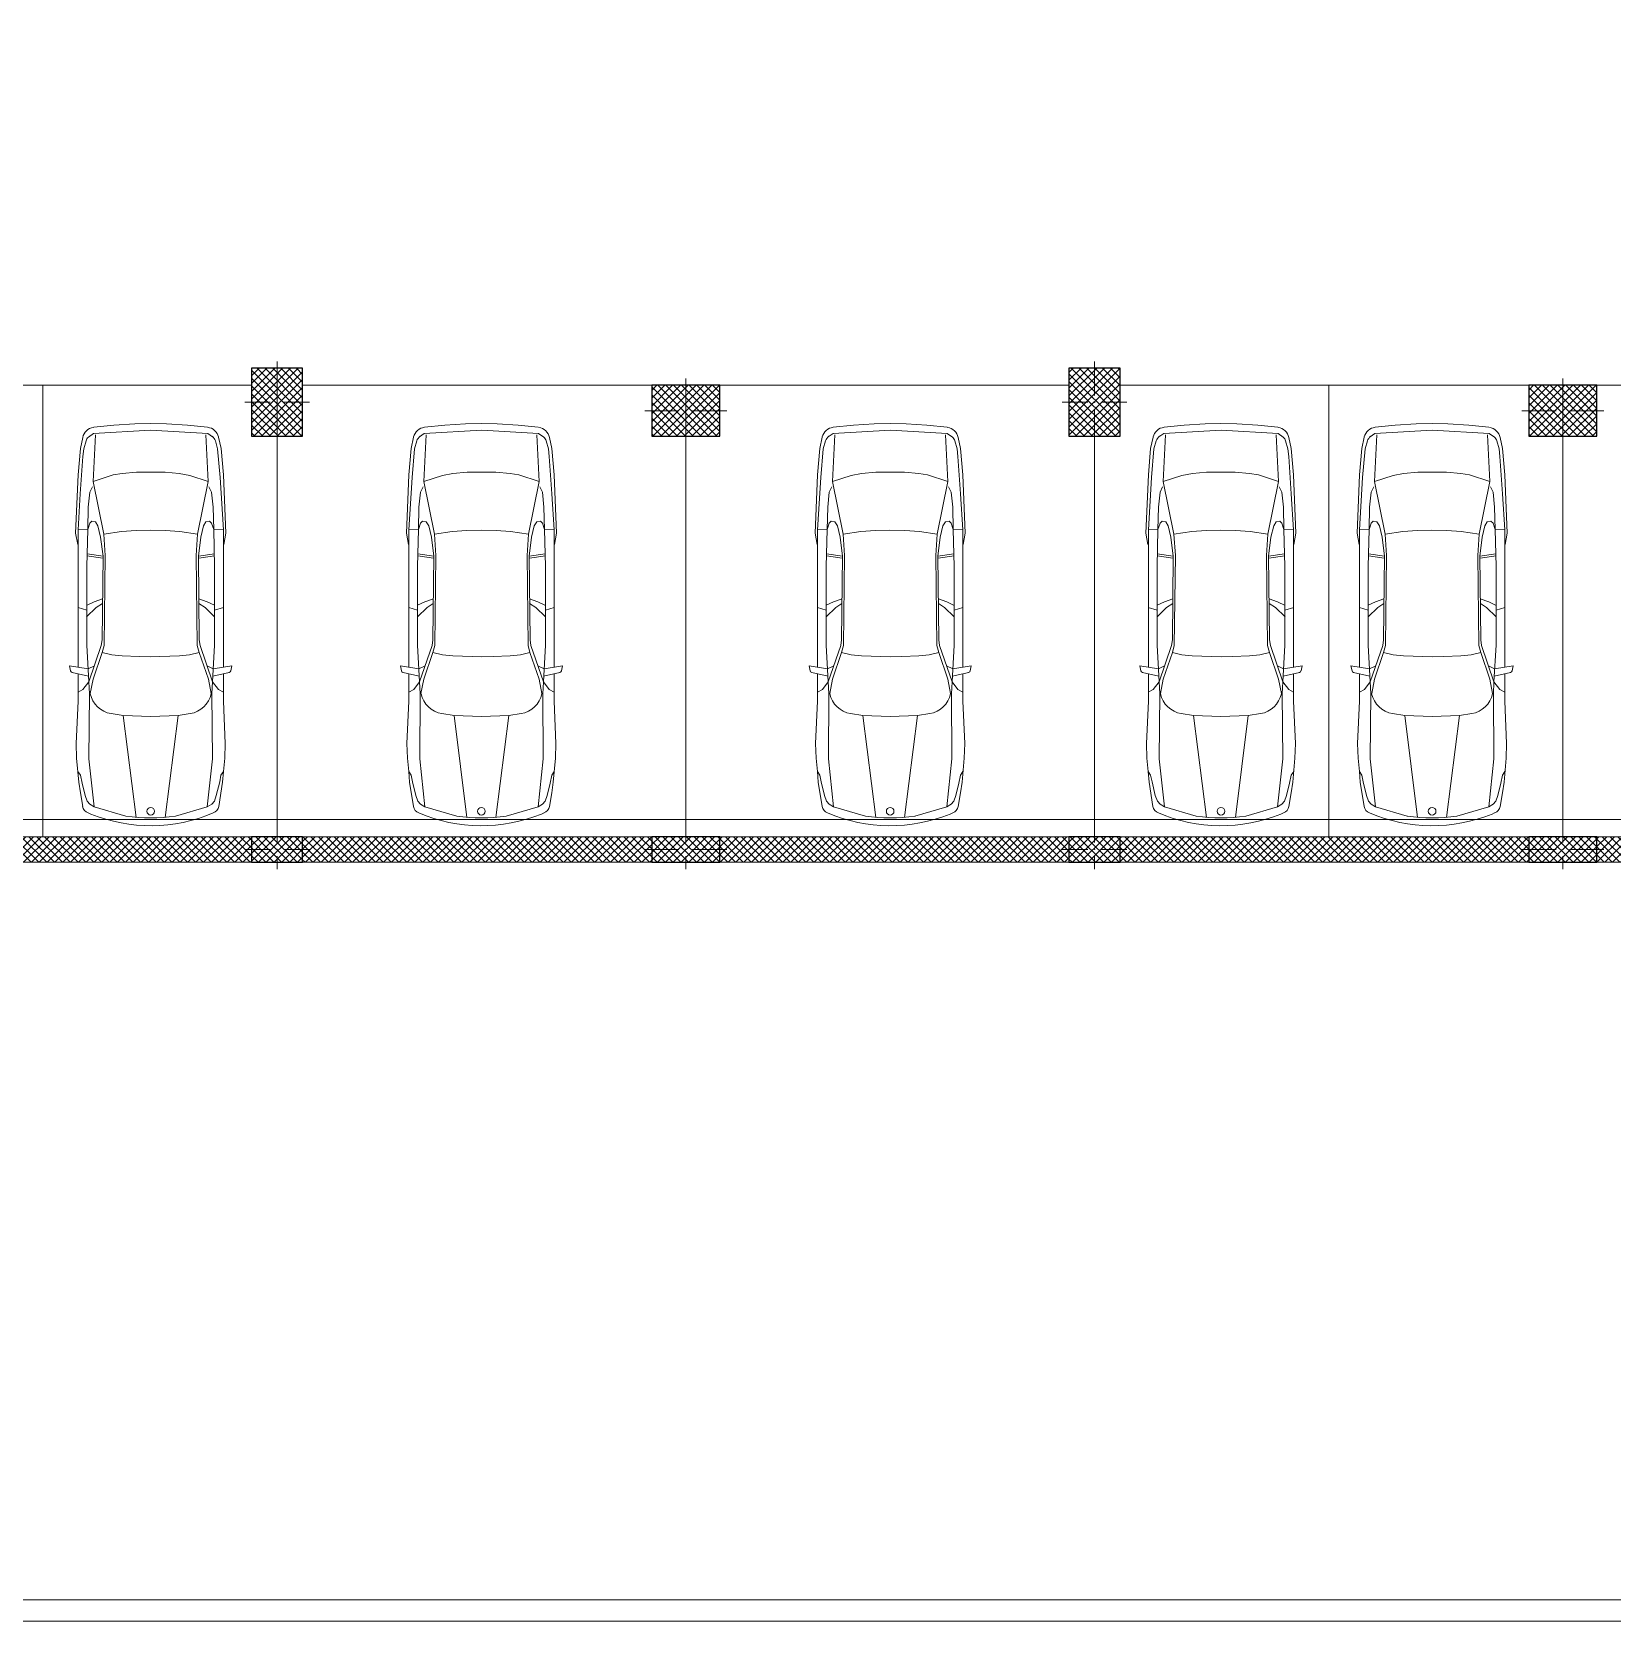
# Model space of a CAD drawing. Header units: millimetres. Extents: x 613552 to 673002, y -929939 to -887889.
# Drawn here: x 633224 to 651785, y -929939 to -911280 of the extents above; entities that cross this region are included whole.
import ezdxf

# ---------------------------------------------------------------- set-up
doc = ezdxf.new("R2010")
doc.units = ezdxf.units.MM
doc.header["$MEASUREMENT"] = 0
doc.layers.add('2D Drafting - General_Pen_No__1', color=7, linetype='Continuous', lineweight=13)
doc.layers.add('Structural - Bearing_Pen_No__1', color=7, linetype='Continuous', lineweight=13)
for name, color, linetype, lineweight, true_color in [('aaa mobilje_Pen_No__61', 7, 'Continuous', 20, 0x6a6a6a), ('Drawing & Figure_Pen_No__90', 7, 'Continuous', 20, 0x00bfbf), ('Structural - Bearing_Pen_No__48', 7, 'Continuous', 25, 0xa80f02), ('Structural - Bearing_Pen_No__61', 7, 'Continuous', 20, 0x6a6a6a)]:
    doc.layers.add(name, color=color, linetype=linetype, lineweight=lineweight, true_color=true_color)
doc.layers.add('Structural - Bearing', color=7, linetype='Continuous')
pattern_1 = [(45, (0, 0), (-45.961939, 45.961939), []), (135, (0, 0), (45.961939, 45.961939), [])]

# ---------------------------------------------------------------- blocks, each defined once
blk = doc.blocks.new('Slab_1', base_point=(539566, -896140))
at = {"layer": 'Structural - Bearing_Pen_No__1', "color": 7, "linetype": 'Continuous', "lineweight": 13, "flags": 128}
blk.add_lwpolyline([(539566, -896140), (584366, -896140), (584366, -921140), (539566, -921140)], close=True, dxfattribs=at)
blk = doc.blocks.new('Wall_10', base_point=(539566, -921140))
at = {"layer": 'Structural - Bearing_Pen_No__61', "linetype": 'Continuous', "lineweight": 20, "true_color": 0x6a6a6a}
h = blk.add_hatch(dxfattribs=at)
h.set_pattern_fill('CONCRETE_BLOCK', color=251, style=0, pattern_type=2)
h.set_pattern_definition(pattern_1)
h.paths.add_polyline_path([(552066, -920840), (552066, -921140), (556866, -921140), (556866, -920840)])
h = blk.add_hatch(dxfattribs=at)
h.set_pattern_fill('CONCRETE_BLOCK', color=251, style=0, pattern_type=2)
h.set_pattern_definition(pattern_1)
h.paths.add_polyline_path([(557466, -920840), (557466, -921140), (561566, -921140), (561566, -920840)])
h = blk.add_hatch(dxfattribs=at)
h.set_pattern_fill('CONCRETE_BLOCK', color=251, style=0, pattern_type=2)
h.set_pattern_definition(pattern_1)
h.paths.add_polyline_path([(562366, -920840), (562366, -921140), (566466, -921140), (566466, -920840)])
h = blk.add_hatch(dxfattribs=at)
h.set_pattern_fill('CONCRETE_BLOCK', color=251, style=0, pattern_type=2)
h.set_pattern_definition(pattern_1)
h.paths.add_polyline_path([(567066, -920840), (567066, -921140), (571866, -921140), (571866, -920840)])
h = blk.add_hatch(dxfattribs=at)
h.set_pattern_fill('CONCRETE_BLOCK', color=251, style=0, pattern_type=2)
h.set_pattern_definition(pattern_1)
h.paths.add_polyline_path([(572666, -920840), (572666, -921140), (577816, -921140), (577816, -920840)])
at = {"layer": 'Structural - Bearing_Pen_No__1', "color": 7, "linetype": 'Continuous', "lineweight": 13, "flags": 128}
for points in [[(584066, -920840), (539866, -920840)], [(539566, -921140), (584366, -921140)]]:
    blk.add_lwpolyline(points, dxfattribs=at)
blk = doc.blocks.new('Column_12', base_point=(561966, -920990))
at = {"layer": 'Structural - Bearing', "linetype": 'Continuous', "lineweight": 0, "true_color": 0x000000}
h = blk.add_hatch(dxfattribs=at)
h.set_pattern_fill('CONCRETE_BLOCK', color=18, style=0, pattern_type=2)
h.set_pattern_definition(pattern_1)
h.paths.add_polyline_path([(561566, -921140), (562366, -921140), (562366, -920840), (561566, -920840)])
at = {"layer": 'Structural - Bearing_Pen_No__1', "color": 7, "linetype": 'Continuous', "lineweight": 13}
for p, q in [((561966, -920910), (561966, -920760)), ((561886, -920990), (561486, -920990)), ((562046, -920990), (562446, -920990)), ((561966, -921070), (561966, -921220))]:
    blk.add_line(p, q, dxfattribs=at)
blk.add_point((561966, -920990), dxfattribs=at)
at = {"layer": 'Structural - Bearing_Pen_No__48', "color": 14, "linetype": 'Continuous', "lineweight": 25, "true_color": 0xa80f02, "flags": 128}
blk.add_lwpolyline([(561566, -921140), (562366, -921140), (562366, -920840), (561566, -920840)], close=True, dxfattribs=at)
blk = doc.blocks.new('Column_14', base_point=(572266, -920990))
at = {"layer": 'Structural - Bearing', "linetype": 'Continuous', "lineweight": 0, "true_color": 0x000000}
h = blk.add_hatch(dxfattribs=at)
h.set_pattern_fill('CONCRETE_BLOCK', color=18, style=0, pattern_type=2)
h.set_pattern_definition(pattern_1)
h.paths.add_polyline_path([(571866, -921140), (572666, -921140), (572666, -920840), (571866, -920840)])
at = {"layer": 'Structural - Bearing_Pen_No__1', "color": 7, "linetype": 'Continuous', "lineweight": 13}
for p, q in [((572266, -920910), (572266, -920760)), ((572186, -920990), (571786, -920990)), ((572346, -920990), (572746, -920990)), ((572266, -921070), (572266, -921220))]:
    blk.add_line(p, q, dxfattribs=at)
blk.add_point((572266, -920990), dxfattribs=at)
at = {"layer": 'Structural - Bearing_Pen_No__48', "color": 14, "linetype": 'Continuous', "lineweight": 25, "true_color": 0xa80f02, "flags": 128}
blk.add_lwpolyline([(571866, -921140), (572666, -921140), (572666, -920840), (571866, -920840)], close=True, dxfattribs=at)
blk = doc.blocks.new('Column_15', base_point=(566766, -920990))
at = {"layer": 'Structural - Bearing', "linetype": 'Continuous', "lineweight": 0, "true_color": 0x000000}
h = blk.add_hatch(dxfattribs=at)
h.set_pattern_fill('CONCRETE_BLOCK', color=18, style=0, pattern_type=2)
h.set_pattern_definition(pattern_1)
h.paths.add_polyline_path([(566466, -921140), (567066, -921140), (567066, -920840), (566466, -920840)])
at = {"layer": 'Structural - Bearing_Pen_No__1', "color": 7, "linetype": 'Continuous', "lineweight": 13}
for p, q in [((566766, -920910), (566766, -920760)), ((566686, -920990), (566386, -920990)), ((566846, -920990), (567146, -920990)), ((566766, -921070), (566766, -921220))]:
    blk.add_line(p, q, dxfattribs=at)
blk.add_point((566766, -920990), dxfattribs=at)
at = {"layer": 'Structural - Bearing_Pen_No__48', "color": 14, "linetype": 'Continuous', "lineweight": 25, "true_color": 0xa80f02, "flags": 128}
blk.add_lwpolyline([(566466, -921140), (567066, -921140), (567066, -920840), (566466, -920840)], close=True, dxfattribs=at)
blk = doc.blocks.new('Column_16', base_point=(557166, -920990))
at = {"layer": 'Structural - Bearing', "linetype": 'Continuous', "lineweight": 0, "true_color": 0x000000}
h = blk.add_hatch(dxfattribs=at)
h.set_pattern_fill('CONCRETE_BLOCK', color=18, style=0, pattern_type=2)
h.set_pattern_definition(pattern_1)
h.paths.add_polyline_path([(556866, -921140), (557466, -921140), (557466, -920840), (556866, -920840)])
at = {"layer": 'Structural - Bearing_Pen_No__1', "color": 7, "linetype": 'Continuous', "lineweight": 13}
for p, q in [((557166, -920910), (557166, -920760)), ((557086, -920990), (556786, -920990)), ((557246, -920990), (557546, -920990)), ((557166, -921070), (557166, -921220))]:
    blk.add_line(p, q, dxfattribs=at)
blk.add_point((557166, -920990), dxfattribs=at)
at = {"layer": 'Structural - Bearing_Pen_No__48', "color": 14, "linetype": 'Continuous', "lineweight": 25, "true_color": 0xa80f02, "flags": 128}
blk.add_lwpolyline([(556866, -921140), (557466, -921140), (557466, -920840), (556866, -920840)], close=True, dxfattribs=at)
blk = doc.blocks.new('Column_19', base_point=(572266, -915840))
at = {"layer": 'Structural - Bearing', "linetype": 'Continuous', "lineweight": 0, "true_color": 0x000000}
h = blk.add_hatch(dxfattribs=at)
h.set_pattern_fill('CONCRETE_BLOCK', color=18, style=0, pattern_type=2)
h.set_pattern_definition(pattern_1)
h.paths.add_polyline_path([(571866, -916140), (572666, -916140), (572666, -915540), (571866, -915540)])
at = {"layer": 'Structural - Bearing_Pen_No__1', "color": 7, "linetype": 'Continuous', "lineweight": 13}
for p, q in [((572266, -915760), (572266, -915460)), ((572186, -915840), (571786, -915840)), ((572266, -915920), (572266, -916220)), ((572346, -915840), (572746, -915840))]:
    blk.add_line(p, q, dxfattribs=at)
blk.add_point((572266, -915840), dxfattribs=at)
at = {"layer": 'Structural - Bearing_Pen_No__48', "color": 14, "linetype": 'Continuous', "lineweight": 25, "true_color": 0xa80f02, "flags": 128}
blk.add_lwpolyline([(571866, -916140), (572666, -916140), (572666, -915540), (571866, -915540)], close=True, dxfattribs=at)
blk = doc.blocks.new('Column_23', base_point=(557166, -915740))
at = {"layer": 'Structural - Bearing', "linetype": 'Continuous', "lineweight": 0, "true_color": 0x000000}
h = blk.add_hatch(dxfattribs=at)
h.set_pattern_fill('CONCRETE_BLOCK', color=18, style=0, pattern_type=2)
h.set_pattern_definition(pattern_1)
h.paths.add_polyline_path([(556866, -916140), (557466, -916140), (557466, -915340), (556866, -915340)])
at = {"layer": 'Structural - Bearing_Pen_No__1', "color": 7, "linetype": 'Continuous', "lineweight": 13}
for p, q in [((557166, -915660), (557166, -915260)), ((557086, -915740), (556786, -915740)), ((557246, -915740), (557546, -915740)), ((557166, -915820), (557166, -916220))]:
    blk.add_line(p, q, dxfattribs=at)
blk.add_point((557166, -915740), dxfattribs=at)
at = {"layer": 'Structural - Bearing_Pen_No__48', "color": 14, "linetype": 'Continuous', "lineweight": 25, "true_color": 0xa80f02, "flags": 128}
blk.add_lwpolyline([(556866, -916140), (557466, -916140), (557466, -915340), (556866, -915340)], close=True, dxfattribs=at)
blk = doc.blocks.new('Column_24', base_point=(566766, -915740))
at = {"layer": 'Structural - Bearing', "linetype": 'Continuous', "lineweight": 0, "true_color": 0x000000}
h = blk.add_hatch(dxfattribs=at)
h.set_pattern_fill('CONCRETE_BLOCK', color=18, style=0, pattern_type=2)
h.set_pattern_definition(pattern_1)
h.paths.add_polyline_path([(566466, -916140), (567066, -916140), (567066, -915340), (566466, -915340)])
at = {"layer": 'Structural - Bearing_Pen_No__1', "color": 7, "linetype": 'Continuous', "lineweight": 13}
for p, q in [((566766, -915660), (566766, -915260)), ((566686, -915740), (566386, -915740)), ((566846, -915740), (567146, -915740)), ((566766, -915820), (566766, -916220))]:
    blk.add_line(p, q, dxfattribs=at)
blk.add_point((566766, -915740), dxfattribs=at)
at = {"layer": 'Structural - Bearing_Pen_No__48', "color": 14, "linetype": 'Continuous', "lineweight": 25, "true_color": 0xa80f02, "flags": 128}
blk.add_lwpolyline([(566466, -916140), (567066, -916140), (567066, -915340), (566466, -915340)], close=True, dxfattribs=at)
blk = doc.blocks.new('Column_26', base_point=(561966, -915840))
at = {"layer": 'Structural - Bearing', "linetype": 'Continuous', "lineweight": 0, "true_color": 0x000000}
h = blk.add_hatch(dxfattribs=at)
h.set_pattern_fill('CONCRETE_BLOCK', color=18, style=0, pattern_type=2)
h.set_pattern_definition(pattern_1)
h.paths.add_polyline_path([(561566, -916140), (562366, -916140), (562366, -915540), (561566, -915540)])
at = {"layer": 'Structural - Bearing_Pen_No__1', "color": 7, "linetype": 'Continuous', "lineweight": 13}
for p, q in [((561966, -915760), (561966, -915460)), ((561886, -915840), (561486, -915840)), ((561966, -915920), (561966, -916220)), ((562046, -915840), (562446, -915840))]:
    blk.add_line(p, q, dxfattribs=at)
blk.add_point((561966, -915840), dxfattribs=at)
at = {"layer": 'Structural - Bearing_Pen_No__48', "color": 14, "linetype": 'Continuous', "lineweight": 25, "true_color": 0xa80f02, "flags": 128}
blk.add_lwpolyline([(561566, -916140), (562366, -916140), (562366, -915540), (561566, -915540)], close=True, dxfattribs=at)

msp = doc.modelspace()

# ---------------------------------------------------------------- linework, layer by layer
at = {"layer": '2D Drafting - General_Pen_No__1', "color": 7, "linetype": 'Continuous', "lineweight": 13, "flags": 128}
for points in [[(613552, -929939), (673002, -929939), (673002, -887889), (613552, -887889)], [(672752, -888139), (614552, -888139), (614552, -929689), (672752, -929689)]]:
    msp.add_lwpolyline(points, close=True, dxfattribs=at)
at = {"layer": 'aaa mobilje_Pen_No__61', "color": 251, "linetype": 'Continuous', "lineweight": 20, "true_color": 0x6a6a6a}
for p, q in [((633889, -916037), (633949, -915995)), ((633949, -915995), (634618, -915955)), ((633953, -915923), (634188, -915898)), ((634188, -915898), (634435, -915884)), ((634435, -915884), (634621, -915879)), ((634618, -915955), (635292, -915995)), ((634621, -915879), (634806, -915884)), ((634806, -915884), (635053, -915898)), ((635053, -915898), (635288, -915923)), ((635292, -915995), (635348, -916034)), ((637834, -915995), (637778, -916034)), ((638508, -915955), (637834, -915995)), ((638073, -915898), (637837, -915923)), ((638319, -915884), (638073, -915898)), ((638505, -915879), (638319, -915884)), ((638691, -915884), (638505, -915879)), ((639176, -915995), (638508, -915955)), ((638937, -915898), (638691, -915884)), ((639173, -915923), (638937, -915898)), ((639236, -916037), (639176, -915995)), ((642634, -915995), (642578, -916034)), ((643308, -915955), (642634, -915995)), ((642873, -915898), (642637, -915923)), ((643119, -915884), (642873, -915898)), ((643305, -915879), (643119, -915884)), ((643491, -915884), (643305, -915879)), ((643976, -915995), (643308, -915955)), ((643737, -915898), (643491, -915884)), ((643973, -915923), (643737, -915898)), ((644036, -916037), (643976, -915995)), ((646518, -915995), (646462, -916034)), ((647192, -915955), (646518, -915995)), ((646757, -915898), (646522, -915923)), ((647004, -915884), (646757, -915898)), ((647190, -915879), (647004, -915884)), ((647375, -915884), (647190, -915879)), ((647861, -915995), (647192, -915955)), ((647622, -915898), (647375, -915884)), ((647858, -915923), (647622, -915898)), ((647921, -916037), (647861, -915995)), ((648998, -915995), (648942, -916034)), ((649672, -915955), (648998, -915995)), ((649237, -915898), (649002, -915923)), ((649484, -915884), (649237, -915898)), ((649670, -915879), (649484, -915884)), ((649855, -915884), (649670, -915879)), ((650341, -915995), (649672, -915955)), ((650102, -915898), (649855, -915884)), ((650337, -915923), (650102, -915898)), ((650401, -916037), (650341, -915995)), ((633767, -916482), (633795, -916170)), ((633795, -916170), (633822, -916041)), ((633825, -916265), (633834, -916177)), ((633834, -916177), (633861, -916083)), ((633971, -916013), (633944, -916561)), ((635297, -916561), (635270, -916013)), ((635380, -916083), (635407, -916177)), ((635407, -916177), (635436, -916513)), ((635418, -916037), (635447, -916170)), ((635447, -916170), (635474, -916482)), ((637679, -916170), (637652, -916482)), ((637707, -916037), (637679, -916170)), ((637719, -916177), (637690, -916513)), ((637745, -916083), (637719, -916177)), ((637828, -916561), (637856, -916013)), ((639155, -916013), (639182, -916561)), ((639291, -916177), (639265, -916083)), ((639301, -916265), (639291, -916177)), ((639331, -916170), (639304, -916041)), ((639358, -916482), (639331, -916170)), ((642479, -916170), (642452, -916482)), ((642507, -916037), (642479, -916170)), ((642519, -916177), (642490, -916513)), ((642545, -916083), (642519, -916177)), ((642628, -916561), (642656, -916013)), ((643955, -916013), (643982, -916561)), ((644091, -916177), (644065, -916083)), ((644101, -916265), (644091, -916177)), ((644131, -916170), (644104, -916041)), ((644158, -916482), (644131, -916170)), ((646364, -916170), (646337, -916482)), ((646392, -916037), (646364, -916170)), ((646403, -916177), (646374, -916513)), ((646430, -916083), (646403, -916177)), ((646513, -916561), (646540, -916013)), ((647839, -916013), (647867, -916561)), ((647976, -916177), (647949, -916083)), ((647985, -916265), (647976, -916177)), ((648016, -916170), (647988, -916041)), ((648043, -916482), (648016, -916170)), ((648844, -916170), (648816, -916482)), ((648872, -916037), (648844, -916170)), ((648883, -916177), (648854, -916513)), ((648910, -916083), (648883, -916177)), ((648993, -916561), (649020, -916013)), ((650319, -916013), (650346, -916561)), ((650456, -916177), (650429, -916083)), ((650465, -916265), (650456, -916177)), ((650496, -916170), (650468, -916041)), ((650523, -916482), (650496, -916170)), ((633794, -916705), (633825, -916265)), ((639331, -916705), (639301, -916265)), ((644131, -916705), (644101, -916265)), ((648016, -916705), (647985, -916265)), ((650496, -916705), (650465, -916265)), ((633739, -917165), (633767, -916482)), ((634181, -916481), (633944, -916561)), ((634285, -916464), (634181, -916481)), ((634452, -916451), (634285, -916464)), ((634617, -916448), (634452, -916451)), ((634789, -916451), (634617, -916448)), ((634956, -916464), (634789, -916451)), ((635079, -916488), (634956, -916464)), ((635297, -916561), (635079, -916488)), ((635436, -916513), (635474, -917128)), ((635474, -916482), (635502, -917165)), ((637652, -916482), (637623, -917165)), ((637690, -916513), (637652, -917128)), ((637828, -916561), (638047, -916488)), ((638047, -916488), (638169, -916464)), ((638169, -916464), (638336, -916451)), ((638336, -916451), (638508, -916448)), ((638508, -916448), (638674, -916451)), ((638674, -916451), (638841, -916464)), ((638841, -916464), (638944, -916481)), ((638944, -916481), (639182, -916561)), ((639387, -917165), (639358, -916482)), ((642452, -916482), (642423, -917165)), ((642490, -916513), (642452, -917128)), ((642628, -916561), (642847, -916488)), ((642847, -916488), (642969, -916464)), ((642969, -916464), (643136, -916451)), ((643136, -916451), (643308, -916448)), ((643308, -916448), (643474, -916451)), ((643474, -916451), (643641, -916464)), ((643641, -916464), (643744, -916481)), ((643744, -916481), (643982, -916561)), ((644187, -917165), (644158, -916482)), ((646337, -916482), (646308, -917165)), ((646374, -916513), (646337, -917128)), ((646513, -916561), (646732, -916488)), ((646732, -916488), (646854, -916464)), ((646854, -916464), (647021, -916451)), ((647021, -916451), (647193, -916448)), ((647193, -916448), (647358, -916451)), ((647358, -916451), (647525, -916464)), ((647525, -916464), (647629, -916481)), ((647629, -916481), (647867, -916561)), ((648071, -917165), (648043, -916482)), ((648816, -916482), (648788, -917165)), ((648854, -916513), (648816, -917128)), ((648993, -916561), (649211, -916488)), ((649211, -916488), (649334, -916464)), ((649334, -916464), (649501, -916451)), ((649501, -916451), (649673, -916448)), ((649673, -916448), (649838, -916451)), ((649838, -916451), (650005, -916464)), ((650005, -916464), (650109, -916481)), ((650109, -916481), (650346, -916561)), ((650551, -917165), (650523, -916482)), ((633767, -917128), (633794, -916705)), ((633886, -916861), (633905, -916685)), ((633936, -916623), (633905, -916685)), ((633944, -916561), (634069, -917178)), ((635172, -917178), (635297, -916561)), ((635305, -916623), (635336, -916685)), ((635336, -916685), (635355, -916861)), ((637789, -916685), (637771, -916861)), ((637820, -916623), (637789, -916685)), ((637953, -917178), (637828, -916561)), ((639182, -916561), (639057, -917178)), ((639190, -916623), (639221, -916685)), ((639239, -916861), (639221, -916685)), ((639358, -917128), (639331, -916705)), ((642589, -916685), (642571, -916861)), ((642620, -916623), (642589, -916685)), ((642753, -917178), (642628, -916561)), ((643982, -916561), (643857, -917178)), ((643990, -916623), (644021, -916685)), ((644039, -916861), (644021, -916685)), ((644158, -917128), (644131, -916705)), ((646474, -916685), (646455, -916861)), ((646505, -916623), (646474, -916685)), ((646638, -917178), (646513, -916561)), ((647867, -916561), (647742, -917178)), ((647874, -916623), (647905, -916685)), ((647924, -916861), (647905, -916685)), ((648043, -917128), (648016, -916705)), ((648954, -916685), (648935, -916861)), ((648985, -916623), (648954, -916685)), ((649118, -917178), (648993, -916561)), ((650346, -916561), (650221, -917178)), ((650354, -916623), (650385, -916685)), ((650404, -916861), (650385, -916685)), ((650523, -917128), (650496, -916705)), ((633881, -917122), (633886, -916861)), ((635355, -916861), (635361, -917122)), ((637771, -916861), (637765, -917122)), ((639245, -917122), (639239, -916861)), ((642571, -916861), (642565, -917122)), ((644045, -917122), (644039, -916861)), ((646455, -916861), (646450, -917122)), ((647930, -917122), (647924, -916861)), ((648935, -916861), (648930, -917122)), ((650410, -917122), (650404, -916861)), ((633881, -917122), (633905, -917049)), ((633905, -917049), (633929, -917023)), ((633929, -917023), (633972, -917032)), ((633972, -917032), (634001, -917081)), ((634001, -917081), (634033, -917211)), ((635240, -917081), (635208, -917211)), ((635269, -917032), (635240, -917081)), ((635312, -917023), (635269, -917032)), ((635336, -917049), (635312, -917023)), ((635361, -917122), (635336, -917049)), ((637765, -917122), (637789, -917049)), ((637789, -917049), (637814, -917023)), ((637814, -917023), (637856, -917032)), ((637856, -917032), (637886, -917081)), ((637886, -917081), (637917, -917211)), ((639124, -917081), (639093, -917211)), ((639154, -917032), (639124, -917081)), ((639197, -917023), (639154, -917032)), ((639221, -917049), (639197, -917023)), ((639245, -917122), (639221, -917049)), ((642565, -917122), (642589, -917049)), ((642589, -917049), (642614, -917023)), ((642614, -917023), (642656, -917032)), ((642656, -917032), (642686, -917081)), ((642686, -917081), (642717, -917211)), ((643924, -917081), (643893, -917211)), ((643954, -917032), (643924, -917081)), ((643997, -917023), (643954, -917032)), ((644021, -917049), (643997, -917023)), ((644045, -917122), (644021, -917049)), ((646450, -917122), (646474, -917049)), ((646474, -917049), (646498, -917023)), ((646498, -917023), (646541, -917032)), ((646541, -917032), (646570, -917081)), ((646570, -917081), (646602, -917211)), ((647809, -917081), (647777, -917211)), ((647839, -917032), (647809, -917081)), ((647881, -917023), (647839, -917032)), ((647905, -917049), (647881, -917023)), ((647930, -917122), (647905, -917049)), ((648930, -917122), (648954, -917049)), ((648954, -917049), (648978, -917023)), ((648978, -917023), (649021, -917032)), ((649021, -917032), (649050, -917081)), ((649050, -917081), (649082, -917211)), ((650289, -917081), (650257, -917211)), ((650318, -917032), (650289, -917081)), ((650361, -917023), (650318, -917032)), ((650385, -917049), (650361, -917023)), ((650410, -917122), (650385, -917049)), ((633763, -917299), (633739, -917165)), ((633767, -917128), (633881, -917122)), ((633767, -917128), (633767, -918740)), ((633870, -917557), (633881, -917122)), ((634033, -917211), (634061, -917435)), ((634069, -917178), (634278, -917146)), ((634069, -917178), (634085, -917429)), ((634278, -917146), (634449, -917134)), ((634449, -917134), (634624, -917131)), ((634624, -917131), (634792, -917134)), ((634792, -917134), (634963, -917146)), ((634963, -917146), (635172, -917178)), ((635156, -917429), (635172, -917178)), ((635208, -917211), (635181, -917435)), ((635474, -917128), (635361, -917122)), ((635361, -917122), (635371, -917557)), ((635474, -917128), (635474, -918740)), ((635502, -917165), (635478, -917299)), ((637623, -917165), (637648, -917299)), ((637652, -917128), (637765, -917122)), ((637652, -917128), (637652, -918740)), ((637765, -917122), (637754, -917557)), ((637917, -917211), (637945, -917435)), ((638162, -917146), (637953, -917178)), ((637969, -917429), (637953, -917178)), ((638334, -917134), (638162, -917146)), ((638502, -917131), (638334, -917134)), ((638676, -917134), (638502, -917131)), ((638848, -917146), (638676, -917134)), ((639057, -917178), (638848, -917146)), ((639057, -917178), (639041, -917429)), ((639093, -917211), (639065, -917435)), ((639256, -917557), (639245, -917122)), ((639358, -917128), (639245, -917122)), ((639358, -917128), (639358, -918740)), ((639362, -917299), (639387, -917165)), ((642423, -917165), (642448, -917299)), ((642452, -917128), (642565, -917122)), ((642452, -917128), (642452, -918740)), ((642565, -917122), (642554, -917557)), ((642717, -917211), (642745, -917435)), ((642962, -917146), (642753, -917178)), ((642769, -917429), (642753, -917178)), ((643134, -917134), (642962, -917146)), ((643302, -917131), (643134, -917134)), ((643476, -917134), (643302, -917131)), ((643648, -917146), (643476, -917134)), ((643857, -917178), (643648, -917146)), ((643857, -917178), (643841, -917429)), ((643893, -917211), (643865, -917435)), ((644056, -917557), (644045, -917122)), ((644158, -917128), (644045, -917122)), ((644158, -917128), (644158, -918740)), ((644162, -917299), (644187, -917165)), ((646308, -917165), (646332, -917299)), ((646337, -917128), (646450, -917122)), ((646337, -917128), (646337, -918740)), ((646450, -917122), (646439, -917557)), ((646602, -917211), (646630, -917435)), ((646847, -917146), (646638, -917178)), ((646654, -917429), (646638, -917178)), ((647018, -917134), (646847, -917146)), ((647186, -917131), (647018, -917134)), ((647361, -917134), (647186, -917131)), ((647532, -917146), (647361, -917134)), ((647742, -917178), (647532, -917146)), ((647742, -917178), (647725, -917429)), ((647777, -917211), (647750, -917435)), ((647941, -917557), (647930, -917122)), ((648043, -917128), (647930, -917122)), ((648043, -917128), (648043, -918740)), ((648047, -917299), (648071, -917165)), ((648788, -917165), (648812, -917299)), ((648816, -917128), (648930, -917122)), ((648816, -917128), (648816, -918740)), ((648930, -917122), (648919, -917557)), ((649082, -917211), (649110, -917435)), ((649327, -917146), (649118, -917178)), ((649134, -917429), (649118, -917178)), ((649498, -917134), (649327, -917146)), ((649666, -917131), (649498, -917134)), ((649841, -917134), (649666, -917131)), ((650012, -917146), (649841, -917134)), ((650221, -917178), (650012, -917146)), ((650221, -917178), (650205, -917429)), ((650257, -917211), (650230, -917435)), ((650420, -917557), (650410, -917122)), ((650523, -917128), (650410, -917122)), ((650523, -917128), (650523, -918740)), ((650527, -917299), (650551, -917165)), ((633870, -917432), (634057, -917460)), ((634061, -917435), (633873, -917409)), ((634061, -917435), (634050, -918417)), ((634085, -917429), (634073, -918484)), ((635168, -918484), (635156, -917429)), ((635181, -917436), (635368, -917409)), ((635181, -917435), (635191, -918417)), ((635368, -917432), (635184, -917460)), ((637757, -917432), (637942, -917460)), ((637945, -917436), (637758, -917409)), ((637945, -917435), (637934, -918417)), ((637958, -918484), (637969, -917429)), ((639041, -917429), (639052, -918484)), ((639065, -917435), (639252, -917409)), ((639065, -917435), (639076, -918417)), ((639256, -917432), (639069, -917460)), ((642557, -917432), (642742, -917460)), ((642745, -917436), (642558, -917409)), ((642745, -917435), (642734, -918417)), ((642758, -918484), (642769, -917429)), ((643841, -917429), (643852, -918484)), ((643865, -917435), (644052, -917409)), ((643865, -917435), (643876, -918417)), ((644056, -917432), (643869, -917460)), ((646630, -917436), (646442, -917409)), ((646442, -917432), (646626, -917460)), ((646630, -917435), (646619, -918417)), ((646642, -918484), (646654, -917429)), ((647725, -917429), (647737, -918484)), ((647750, -917435), (647937, -917409)), ((647750, -917435), (647760, -918417)), ((647940, -917432), (647753, -917460)), ((649110, -917436), (648922, -917409)), ((648922, -917432), (649106, -917460)), ((649110, -917435), (649099, -918417)), ((649122, -918484), (649134, -917429)), ((650205, -917429), (650217, -918484)), ((650230, -917435), (650417, -917409)), ((650230, -917435), (650240, -918417)), ((650420, -917432), (650233, -917460)), ((633870, -918480), (633870, -917557)), ((635371, -917557), (635371, -918480)), ((637754, -917557), (637754, -918480)), ((639256, -918480), (639256, -917557)), ((642554, -917557), (642554, -918480)), ((644056, -918480), (644056, -917557)), ((646439, -917557), (646439, -918480)), ((647941, -918480), (647941, -917557)), ((648919, -917557), (648919, -918480)), ((650420, -918480), (650420, -917557)), ((633767, -918039), (633870, -918071)), ((633956, -917971), (633868, -918014)), ((633868, -918149), (633982, -918039)), ((634055, -917935), (633956, -917971)), ((633982, -918039), (634055, -917991)), ((635186, -917935), (635285, -917971)), ((635259, -918039), (635187, -917991)), ((635371, -918147), (635259, -918039)), ((635285, -917971), (635371, -918013)), ((635475, -918039), (635371, -918071)), ((637651, -918039), (637754, -918071)), ((637841, -917971), (637754, -918013)), ((637754, -918147), (637866, -918039)), ((637940, -917935), (637841, -917971)), ((637866, -918039), (637939, -917991)), ((639071, -917935), (639169, -917971)), ((639144, -918039), (639071, -917991)), ((639258, -918149), (639144, -918039)), ((639169, -917971), (639258, -918014)), ((639359, -918039), (639256, -918071)), ((642451, -918039), (642554, -918071)), ((642641, -917971), (642554, -918013)), ((642554, -918147), (642666, -918039)), ((642740, -917935), (642641, -917971)), ((642666, -918039), (642739, -917991)), ((643871, -917935), (643969, -917971)), ((643944, -918039), (643871, -917991)), ((644058, -918149), (643944, -918039)), ((643969, -917971), (644058, -918014)), ((644159, -918039), (644056, -918071)), ((646336, -918039), (646439, -918071)), ((646525, -917971), (646439, -918013)), ((646439, -918147), (646551, -918039)), ((646624, -917935), (646525, -917971)), ((646551, -918039), (646624, -917991)), ((647755, -917935), (647854, -917971)), ((647829, -918039), (647756, -917991)), ((647943, -918149), (647829, -918039)), ((647854, -917971), (647943, -918014)), ((648044, -918039), (647941, -918071)), ((648816, -918039), (648919, -918071)), ((649005, -917971), (648919, -918013)), ((648919, -918147), (649031, -918039)), ((649104, -917935), (649005, -917971)), ((649031, -918039), (649104, -917991)), ((650235, -917935), (650334, -917971)), ((650308, -918039), (650236, -917991)), ((650422, -918149), (650308, -918039)), ((650334, -917971), (650422, -918014)), ((650524, -918039), (650420, -918071)), ((634050, -918417), (634040, -918485)), ((635191, -918417), (635201, -918485)), ((637934, -918417), (637925, -918485)), ((639076, -918417), (639086, -918485)), ((642734, -918417), (642725, -918485)), ((643876, -918417), (643886, -918485)), ((646619, -918417), (646609, -918485)), ((647760, -918417), (647770, -918485)), ((649099, -918417), (649089, -918485)), ((650240, -918417), (650250, -918485)), ((633894, -918911), (633870, -918480)), ((634040, -918485), (633894, -918911)), ((634050, -918566), (633943, -918881)), ((634073, -918484), (634050, -918566)), ((634163, -918593), (634050, -918566)), ((634284, -918607), (634163, -918593)), ((634484, -918613), (634284, -918607)), ((634957, -918607), (634616, -918617)), ((635078, -918593), (634957, -918607)), ((635191, -918566), (635078, -918593)), ((635191, -918566), (635168, -918484)), ((635298, -918881), (635191, -918566)), ((635201, -918485), (635347, -918911)), ((635371, -918480), (635340, -919051)), ((637754, -918480), (637785, -919051)), ((637925, -918485), (637778, -918911)), ((637828, -918881), (637935, -918566)), ((637935, -918566), (637958, -918484)), ((637935, -918566), (638048, -918593)), ((638048, -918593), (638168, -918607)), ((638168, -918607), (638509, -918617)), ((638642, -918613), (638842, -918607)), ((638842, -918607), (638963, -918593)), ((638963, -918593), (639075, -918566)), ((639052, -918484), (639075, -918566)), ((639075, -918566), (639182, -918881)), ((639086, -918485), (639232, -918911)), ((639232, -918911), (639256, -918480)), ((642554, -918480), (642585, -919051)), ((642725, -918485), (642578, -918911)), ((642628, -918881), (642735, -918566)), ((642735, -918566), (642758, -918484)), ((642735, -918566), (642848, -918593)), ((642848, -918593), (642968, -918607)), ((642968, -918607), (643309, -918617)), ((643442, -918613), (643642, -918607)), ((643642, -918607), (643763, -918593)), ((643763, -918593), (643875, -918566)), ((643852, -918484), (643875, -918566)), ((643875, -918566), (643982, -918881)), ((643886, -918485), (644032, -918911)), ((644032, -918911), (644056, -918480)), ((646439, -918480), (646470, -919051)), ((646609, -918485), (646463, -918911)), ((646512, -918881), (646620, -918566)), ((646620, -918566), (646642, -918484)), ((646620, -918566), (646732, -918593)), ((646732, -918593), (646853, -918607)), ((646853, -918607), (647194, -918617)), ((647326, -918613), (647526, -918607)), ((647526, -918607), (647647, -918593)), ((647647, -918593), (647760, -918566)), ((647737, -918484), (647760, -918566)), ((647760, -918566), (647867, -918881)), ((647770, -918485), (647916, -918911)), ((647916, -918911), (647941, -918480)), ((648919, -918480), (648950, -919051)), ((649089, -918485), (648943, -918911)), ((648992, -918881), (649099, -918566)), ((649099, -918566), (649122, -918484)), ((649099, -918566), (649212, -918593)), ((649212, -918593), (649333, -918607)), ((649333, -918607), (649674, -918617)), ((649806, -918613), (650006, -918607)), ((650006, -918607), (650127, -918593)), ((650127, -918593), (650240, -918566)), ((650217, -918484), (650240, -918566)), ((650240, -918566), (650347, -918881)), ((650250, -918485), (650396, -918911)), ((650396, -918911), (650420, -918480)), ((633680, -918782), (633668, -918725)), ((633668, -918725), (633886, -918757)), ((633886, -918757), (633959, -918723)), ((634616, -918617), (634484, -918613)), ((635355, -918757), (635282, -918723)), ((635573, -918725), (635355, -918757)), ((635561, -918782), (635573, -918725)), ((637565, -918782), (637553, -918725)), ((637553, -918725), (637770, -918757)), ((637770, -918757), (637843, -918723)), ((638509, -918617), (638642, -918613)), ((639240, -918757), (639167, -918723)), ((639457, -918725), (639240, -918757)), ((639445, -918782), (639457, -918725)), ((642365, -918782), (642353, -918725)), ((642353, -918725), (642570, -918757)), ((642570, -918757), (642643, -918723)), ((643309, -918617), (643442, -918613)), ((644040, -918757), (643967, -918723)), ((644257, -918725), (644040, -918757)), ((644245, -918782), (644257, -918725)), ((646249, -918782), (646237, -918725)), ((646237, -918725), (646455, -918757)), ((646455, -918757), (646528, -918723)), ((647194, -918617), (647326, -918613)), ((647924, -918757), (647852, -918723)), ((648142, -918725), (647924, -918757)), ((648130, -918782), (648142, -918725)), ((648729, -918782), (648717, -918725)), ((648717, -918725), (648935, -918757)), ((648935, -918757), (649008, -918723)), ((649674, -918617), (649806, -918613)), ((650404, -918757), (650331, -918723)), ((650622, -918725), (650404, -918757)), ((650610, -918782), (650622, -918725)), ((633699, -918801), (633891, -918846)), ((633767, -919138), (633767, -918817)), ((633894, -918911), (633825, -919000)), ((633901, -919051), (633894, -918911)), ((633943, -918881), (633911, -919050)), ((635331, -919050), (635298, -918881)), ((635347, -918911), (635416, -919000)), ((635542, -918801), (635351, -918846)), ((635474, -919138), (635474, -918817)), ((637584, -918801), (637775, -918846)), ((637652, -919138), (637652, -918817)), ((637778, -918911), (637710, -919000)), ((637795, -919050), (637828, -918881)), ((639182, -918881), (639215, -919050)), ((639225, -919051), (639232, -918911)), ((639232, -918911), (639300, -919000)), ((639427, -918801), (639235, -918846)), ((639358, -919138), (639358, -918817)), ((642384, -918801), (642575, -918846)), ((642452, -919138), (642452, -918817)), ((642578, -918911), (642510, -919000)), ((642595, -919050), (642628, -918881)), ((643982, -918881), (644015, -919050)), ((644025, -919051), (644032, -918911)), ((644032, -918911), (644100, -919000)), ((644227, -918801), (644035, -918846)), ((644158, -919138), (644158, -918817)), ((646268, -918801), (646460, -918846)), ((646337, -919138), (646337, -918817)), ((646463, -918911), (646395, -919000)), ((646480, -919050), (646512, -918881)), ((647867, -918881), (647900, -919050)), ((647910, -919051), (647916, -918911)), ((647916, -918911), (647985, -919000)), ((648111, -918801), (647920, -918846)), ((648043, -919138), (648043, -918817)), ((648748, -918801), (648940, -918846)), ((648816, -919138), (648816, -918817)), ((648943, -918911), (648874, -919000)), ((648960, -919050), (648992, -918881)), ((650347, -918881), (650380, -919050)), ((650389, -919051), (650396, -918911)), ((650396, -918911), (650465, -919000)), ((650591, -918801), (650400, -918846)), ((650523, -919138), (650523, -918817)), ((633745, -919635), (633767, -919138)), ((633825, -919000), (633767, -919033)), ((633895, -919816), (633901, -919051)), ((635340, -919051), (635346, -919816)), ((635416, -919000), (635474, -919033)), ((635474, -919138), (635496, -919635)), ((637652, -919138), (637630, -919635)), ((637710, -919000), (637651, -919033)), ((637785, -919051), (637780, -919816)), ((639230, -919816), (639225, -919051)), ((639300, -919000), (639359, -919033)), ((639380, -919635), (639358, -919138)), ((642452, -919138), (642430, -919635)), ((642510, -919000), (642451, -919033)), ((642585, -919051), (642580, -919816)), ((644030, -919816), (644025, -919051)), ((644100, -919000), (644159, -919033)), ((644180, -919635), (644158, -919138)), ((646337, -919138), (646314, -919635)), ((646395, -919000), (646336, -919033)), ((646470, -919051), (646464, -919816)), ((647915, -919816), (647910, -919051)), ((647985, -919000), (648043, -919033)), ((648065, -919635), (648043, -919138)), ((648816, -919138), (648794, -919635)), ((648874, -919000), (648816, -919033)), ((648950, -919051), (648944, -919816)), ((650395, -919816), (650389, -919051)), ((650465, -919000), (650523, -919033)), ((650545, -919635), (650523, -919138)), ((634155, -919284), (634299, -919308)), ((634299, -919308), (634621, -919318)), ((634299, -919308), (634450, -920502)), ((634621, -919318), (634942, -919308)), ((634791, -920502), (634942, -919308)), ((634942, -919308), (635086, -919284)), ((638184, -919308), (638040, -919284)), ((638335, -920502), (638184, -919308)), ((638505, -919318), (638184, -919308)), ((638826, -919308), (638505, -919318)), ((638826, -919308), (638675, -920502)), ((638970, -919284), (638826, -919308)), ((642984, -919308), (642840, -919284)), ((643135, -920502), (642984, -919308)), ((643305, -919318), (642984, -919308)), ((643626, -919308), (643305, -919318)), ((643626, -919308), (643475, -920502)), ((643770, -919284), (643626, -919308)), ((646868, -919308), (646724, -919284)), ((647019, -920502), (646868, -919308)), ((647190, -919318), (646868, -919308)), ((647511, -919308), (647190, -919318)), ((647511, -919308), (647360, -920502)), ((647655, -919284), (647511, -919308)), ((649348, -919308), (649204, -919284)), ((649499, -920502), (649348, -919308)), ((649670, -919318), (649348, -919308)), ((649991, -919308), (649670, -919318)), ((649991, -919308), (649840, -920502)), ((650135, -919284), (649991, -919308)), ((633751, -919807), (633745, -919635)), ((635496, -919635), (635490, -919807)), ((637630, -919635), (637636, -919807)), ((639375, -919807), (639380, -919635)), ((642430, -919635), (642436, -919807)), ((644175, -919807), (644180, -919635)), ((646314, -919635), (646320, -919807)), ((648059, -919807), (648065, -919635)), ((648794, -919635), (648800, -919807)), ((650539, -919807), (650545, -919635)), ((633776, -920088), (633751, -919807)), ((633956, -920378), (633895, -919816)), ((635346, -919816), (635285, -920378)), ((635490, -919807), (635475, -919963)), ((637636, -919807), (637651, -919963)), ((637780, -919816), (637840, -920378)), ((639170, -920378), (639230, -919816)), ((639349, -920088), (639375, -919807)), ((642436, -919807), (642451, -919963)), ((642580, -919816), (642640, -920378)), ((643970, -920378), (644030, -919816)), ((644149, -920088), (644175, -919807)), ((646320, -919807), (646335, -919963)), ((646464, -919816), (646525, -920378)), ((647855, -920378), (647915, -919816)), ((648034, -920088), (648059, -919807)), ((648800, -919807), (648815, -919963)), ((648944, -919816), (649005, -920378)), ((650334, -920378), (650395, -919816)), ((650514, -920088), (650539, -919807)), ((633795, -920006), (633766, -919963)), ((633795, -920213), (633776, -920088)), ((633814, -920100), (633795, -920006)), ((633850, -920247), (633814, -920100)), ((635431, -920085), (635391, -920247)), ((635465, -920088), (635419, -920374)), ((635446, -920006), (635431, -920085)), ((635475, -919963), (635446, -920006)), ((635475, -919963), (635465, -920088)), ((637651, -919963), (637679, -920006)), ((637651, -919963), (637661, -920088)), ((637661, -920088), (637706, -920374)), ((637679, -920006), (637695, -920085)), ((637695, -920085), (637734, -920247)), ((639276, -920247), (639311, -920100)), ((639311, -920100), (639331, -920006)), ((639331, -920006), (639360, -919963)), ((639331, -920213), (639349, -920088)), ((642451, -919963), (642479, -920006)), ((642451, -919963), (642461, -920088)), ((642461, -920088), (642506, -920374)), ((642479, -920006), (642495, -920085)), ((642495, -920085), (642534, -920247)), ((644076, -920247), (644111, -920100)), ((644111, -920100), (644131, -920006)), ((644131, -920006), (644160, -919963)), ((644131, -920213), (644149, -920088)), ((646335, -919963), (646364, -920006)), ((646335, -919963), (646345, -920088)), ((646345, -920088), (646391, -920374)), ((646364, -920006), (646380, -920085)), ((646380, -920085), (646419, -920247)), ((647961, -920247), (647996, -920100)), ((647996, -920100), (648016, -920006)), ((648016, -920006), (648044, -919963)), ((648016, -920213), (648034, -920088)), ((648815, -919963), (648844, -920006)), ((648815, -919963), (648825, -920088)), ((648825, -920088), (648871, -920374)), ((648844, -920006), (648859, -920085)), ((648859, -920085), (648899, -920247)), ((650440, -920247), (650476, -920100)), ((650476, -920100), (650495, -920006)), ((650495, -920006), (650524, -919963)), ((650495, -920213), (650514, -920088)), ((633822, -920374), (633795, -920213)), ((633873, -920314), (633850, -920247)), ((635391, -920247), (635368, -920314)), ((637734, -920247), (637758, -920314)), ((639252, -920314), (639276, -920247)), ((639304, -920374), (639331, -920213)), ((642534, -920247), (642558, -920314)), ((644052, -920314), (644076, -920247)), ((644104, -920374), (644131, -920213)), ((646419, -920247), (646443, -920314)), ((647937, -920314), (647961, -920247)), ((647988, -920374), (648016, -920213)), ((648899, -920247), (648922, -920314)), ((650417, -920314), (650440, -920247)), ((650468, -920374), (650495, -920213)), ((633905, -920347), (633873, -920314)), ((633916, -920464), (633886, -920451)), ((633956, -920378), (633905, -920347)), ((634329, -920488), (633956, -920378)), ((635285, -920378), (634912, -920488)), ((635337, -920347), (635285, -920378)), ((635368, -920314), (635337, -920347)), ((637758, -920314), (637789, -920347)), ((637789, -920347), (637840, -920378)), ((637840, -920378), (638214, -920488)), ((638796, -920488), (639170, -920378)), ((639170, -920378), (639221, -920347)), ((639210, -920464), (639240, -920451)), ((639221, -920347), (639252, -920314)), ((642558, -920314), (642589, -920347)), ((642589, -920347), (642640, -920378)), ((642640, -920378), (643014, -920488)), ((643596, -920488), (643970, -920378)), ((643970, -920378), (644021, -920347)), ((644010, -920464), (644040, -920451)), ((644021, -920347), (644052, -920314)), ((646443, -920314), (646474, -920347)), ((646474, -920347), (646525, -920378)), ((646525, -920378), (646898, -920488)), ((647481, -920488), (647855, -920378)), ((647855, -920378), (647906, -920347)), ((647894, -920464), (647924, -920451)), ((647906, -920347), (647937, -920314)), ((648922, -920314), (648954, -920347)), ((648954, -920347), (649005, -920378)), ((649005, -920378), (649378, -920488)), ((649961, -920488), (650334, -920378)), ((650334, -920378), (650386, -920347)), ((650374, -920464), (650404, -920451)), ((650386, -920347), (650417, -920314)), ((634621, -920601), (634621, -920601)), ((638505, -920601), (638505, -920601)), ((643305, -920601), (643305, -920601)), ((647190, -920601), (647190, -920601)), ((649670, -920601), (649670, -920601))]:
    msp.add_line(p, q, dxfattribs=at)
at = {"layer": 'aaa mobilje_Pen_No__61', "color": 251, "linetype": 'Continuous', "lineweight": 20, "true_color": 0x6a6a6a, "extrusion": (0, 0, -1)}
for centre, major_axis, start_param, end_param in [((633969, -916072), (-106, 106), 5.70747, 6.925323), ((635272, -916072), (106, 106), -0.677794, 0.54833), ((633957, -916111), (-70.7, 70.7), 5.777061, 6.326772), ((635284, -916111), (-70.9, 70.9), 1.391584, 2.076926), ((633705, -918777), (17.7, 17.7), 2.585712, 3.72003), ((635536, -918777), (17.7, 17.7), 0.992325, 2.126598), ((634205, -918987), (213, 213), 2.52254, 3.713339), ((635036, -918987), (-213, 213), 2.569846, 3.760644), ((633920, -920357), (70.7, 70.7), 2.706994, 3.760105), ((634621, -918731), (1869, 63), 1.200654, 1.990608), ((634621, -920430), (-31.8, 31.8), 3.926991, 10.210176), ((635321, -920357), (-70.7, 70.7), 2.52308, 3.576193), ((634621, -918465), (-68, 2043), 3.032047, 3.318066)]:
    msp.add_ellipse(centre, major_axis=major_axis, ratio=1, start_param=start_param, end_param=end_param, dxfattribs=at)
at = {"layer": 'aaa mobilje_Pen_No__61', "color": 251, "linetype": 'Continuous', "lineweight": 20, "true_color": 0x6a6a6a}
for centre, major_axis, start_param, end_param in [((637853, -916072), (-106, 106), -0.677794, 0.54833), ((639157, -916072), (106, 106), 5.70747, 6.925323), ((642653, -916072), (-106, 106), -0.677794, 0.54833), ((643957, -916072), (106, 106), 5.70747, 6.925323), ((646538, -916072), (-106, 106), -0.677794, 0.54833), ((647841, -916072), (106, 106), 5.70747, 6.925323), ((649018, -916072), (-106, 106), -0.677794, 0.54833), ((650321, -916072), (106, 106), 5.70747, 6.925323), ((637842, -916111), (70.9, 70.9), 1.391584, 2.076926), ((639169, -916111), (70.7, 70.7), 5.777061, 6.326772), ((642642, -916111), (70.9, 70.9), 1.391584, 2.076926), ((643969, -916111), (70.7, 70.7), 5.777061, 6.326772), ((646526, -916111), (70.9, 70.9), 1.391584, 2.076926), ((647853, -916111), (70.7, 70.7), 5.777061, 6.326772), ((649006, -916111), (70.9, 70.9), 1.391584, 2.076926), ((650333, -916111), (70.7, 70.7), 5.777061, 6.326772), ((637589, -918777), (-17.7, 17.7), 0.992325, 2.126598), ((639421, -918777), (-17.7, 17.7), 2.585712, 3.72003), ((642389, -918777), (-17.7, 17.7), 0.992325, 2.126598), ((644221, -918777), (-17.7, 17.7), 2.585712, 3.72003), ((646274, -918777), (-17.7, 17.7), 0.992325, 2.126598), ((648105, -918777), (-17.7, 17.7), 2.585712, 3.72003), ((648754, -918777), (-17.7, 17.7), 0.992325, 2.126598), ((650585, -918777), (-17.7, 17.7), 2.585712, 3.72003), ((638090, -918987), (213, 213), 2.569846, 3.760644), ((638921, -918987), (-213, 213), 2.52254, 3.713339), ((642890, -918987), (213, 213), 2.569846, 3.760644), ((643721, -918987), (-213, 213), 2.52254, 3.713339), ((646774, -918987), (213, 213), 2.569846, 3.760644), ((647605, -918987), (-213, 213), 2.52254, 3.713339), ((649254, -918987), (213, 213), 2.569846, 3.760644), ((650085, -918987), (-213, 213), 2.52254, 3.713339), ((637805, -920357), (70.7, 70.7), 2.52308, 3.576193), ((638505, -918731), (-1869, 63), 1.200654, 1.990608), ((638505, -920430), (31.8, 31.8), 3.926991, 10.210176), ((639205, -920357), (-70.7, 70.7), 2.706994, 3.760105), ((642605, -920357), (70.7, 70.7), 2.52308, 3.576193), ((643305, -918731), (-1869, 63), 1.200654, 1.990608), ((643305, -920430), (31.8, 31.8), 3.926991, 10.210176), ((644005, -920357), (-70.7, 70.7), 2.706994, 3.760105), ((646489, -920357), (70.7, 70.7), 2.52308, 3.576193), ((647190, -918731), (-1869, 63), 1.200654, 1.990608), ((647190, -920430), (31.8, 31.8), 3.926991, 10.210176), ((647890, -920357), (-70.7, 70.7), 2.706994, 3.760105), ((648969, -920357), (70.7, 70.7), 2.52308, 3.576193), ((649670, -918731), (-1869, 63), 1.200654, 1.990608), ((649670, -920430), (31.8, 31.8), 3.926991, 10.210176), ((650370, -920357), (-70.7, 70.7), 2.706994, 3.760105), ((638505, -918465), (68, 2043), 3.032047, 3.318066), ((643305, -918465), (68, 2043), 3.032047, 3.318066), ((647190, -918465), (68, 2043), 3.032047, 3.318066), ((649670, -918465), (68, 2043), 3.032047, 3.318066)]:
    msp.add_ellipse(centre, major_axis=major_axis, ratio=1, start_param=start_param, end_param=end_param, dxfattribs=at)
at = {"layer": 'Drawing & Figure_Pen_No__90', "color": 132, "linetype": 'Continuous', "lineweight": 20, "true_color": 0x00bfbf}
for p, q in [((636105, -915229), (636105, -920729)), ((635805, -915429), (624655, -915429)), ((633355, -920729), (633355, -915429)), ((636405, -915429), (645405, -915429)), ((646005, -915429), (662905, -915429)), ((648455, -920729), (648455, -915429)), ((640905, -915629), (640905, -920729)), ((651205, -915629), (651205, -920729)), ((636105, -916029), (636105, -920729)), ((645705, -916029), (645705, -920729))]:
    msp.add_line(p, q, dxfattribs=at)

# ---------------------------------------------------------------- block references
at = {"layer": 'Structural - Bearing', "color": 7, "linetype": 'Continuous', "lineweight": 13}
msp.add_blockref('Slab_1', (618505, -895529), dxfattribs=at)
at = {"layer": 'Structural - Bearing', "color": 14, "lineweight": 25, "true_color": 0xa80f02}
for name, p in [('Column_23', (636105, -915629)), ('Column_24', (645705, -915629)), ('Column_26', (640905, -915729)), ('Column_19', (651205, -915729)), ('Column_16', (636105, -920879)), ('Column_12', (640905, -920879)), ('Column_15', (645705, -920879)), ('Column_14', (651205, -920879))]:
    msp.add_blockref(name, p, dxfattribs=at)
at = {"layer": 'Structural - Bearing', "color": 7, "lineweight": 13}
msp.add_blockref('Wall_10', (618505, -921029), dxfattribs=at)

doc.saveas('drawing.dxf')
